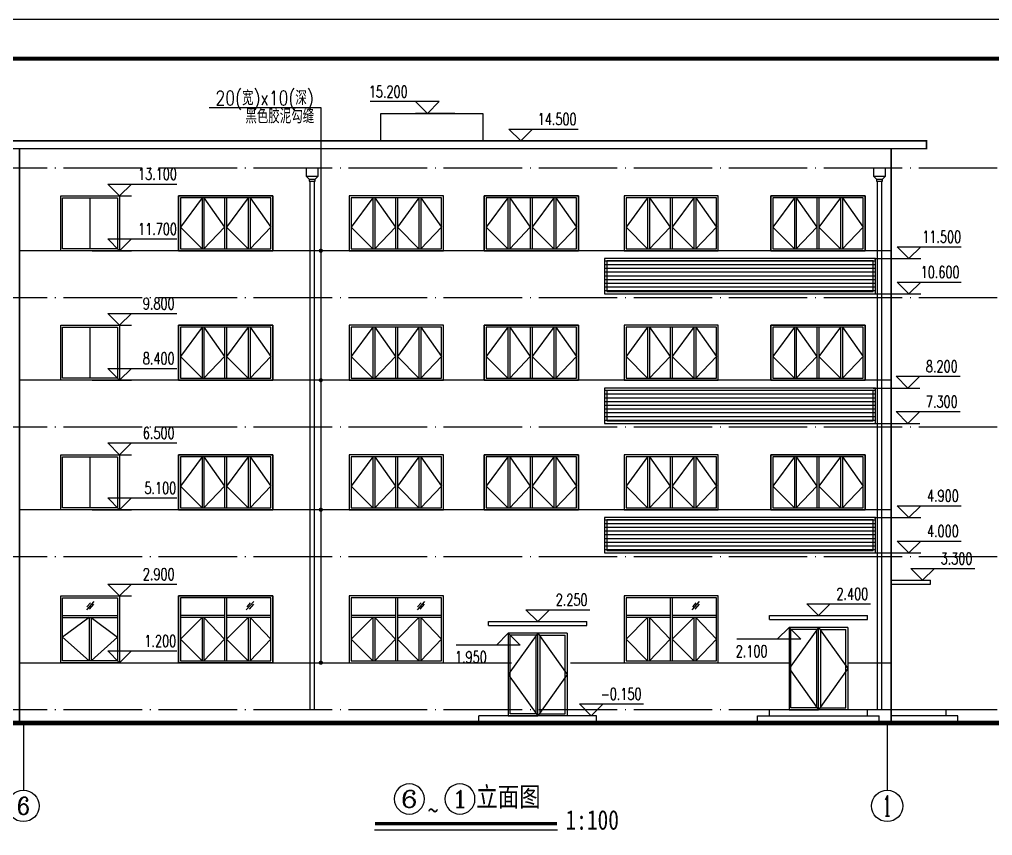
# Model space of a CAD drawing. Extents: x 5904849 to 6011887, y -826029 to -177002.
# Drawn here: x 5918748 to 5943531, y -658691 to -637892 of the extents above; entities that cross this region are included whole.
import ezdxf
from ezdxf.enums import TextEntityAlignment as Align

# ---------------------------------------------------------------- set-up
doc = ezdxf.new("R2010")
doc.units = 0
doc.header["$LTSCALE"] = 1000
doc.header["$MEASUREMENT"] = 0
doc.linetypes.add('DOTE', pattern=[2.42, 2, -0.2, 0.02, -0.2])
doc.layers.get('0').update_dxf_attribs({"linetype": 'CONTINUOUS'})
for name, color, linetype in [('0chuang', 5, 'CONTINUOUS'), ('AXIS', 3, 'CONTINUOUS'), ('AXIS_TEXT', 7, 'CONTINUOUS'), ('DIM_ELEV', 3, 'CONTINUOUS'), ('DOTE', 252, 'CONTINUOUS'), ('E_STRM', 7, 'CONTINUOUS'), ('PUB_DIM', 3, 'CONTINUOUS'), ('PUB_HATCH', 8, 'CONTINUOUS'), ('PUB_TEXT', 7, 'CONTINUOUS'), ('PUB_TITLE', 4, 'CONTINUOUS'), ('WALL', 2, 'CONTINUOUS'), ('WINDOW', 4, 'CONTINUOUS'), ('图名', 15, 'CONTINUOUS'), ('填充', 251, 'CONTINUOUS'), ('折断', 8, 'CONTINUOUS')]:
    doc.layers.add(name, color=color, linetype=linetype)
doc.styles.add('_HZTXT', font='txt.shx', dxfattribs={"width": 0.8, "bigfont": 'HZTXT.shx'})
doc.styles.add('_TCH_AXIS', font='COMPLEX', dxfattribs={"bigfont": 'GBCBIG'})
doc.styles.add('_TCH_DIM', font='SIMPLEX', dxfattribs={"bigfont": 'GBCBIG'})
doc.styles.add('COMPLEX', font='COMPLEX')
doc.styles.add('宋体', font='', dxfattribs={"width": 0.7})
doc.styles.get('宋体').set_extended_font_data('SimSun')

# ---------------------------------------------------------------- blocks, each defined once
blk = doc.blocks.new('_RAINH')
blk.add_lwpolyline([(-150, 0), (-150, -200), (150, -200), (150, 0)], close=True)
for points in [[(-150, -200), (-75, -280), (75, -280), (150, -200)], [(-75, -280), (-75, -330), (75, -330), (75, -280)]]:
    blk.add_lwpolyline(points)
blk = doc.blocks.new('_AXISO')
blk.add_circle((0, 0), 0.5)
at = {"layer": 'AXIS_TEXT', "style": 'COMPLEX', "width": 1.041667}
blk.add_attdef('A', text='', height=0.56, dxfattribs=at).set_placement((-0.25, -0.28), (0.25, -0.28), align=Align.FIT)

msp = doc.modelspace()

# ---------------------------------------------------------------- hatches: boundary and pattern name
at = {"layer": '填充', "linetype": 'ByBlock'}
h = msp.add_hatch(dxfattribs=at)
h.set_pattern_fill('LINE', color=36, scale=100)
h.set_pattern_definition([(0, (-38950518.03, -1823998.48), (0, 95.25), [])])
h.paths.add_polyline_path([(5933647.7, -643986.1), (5933647.7, -644886.1), (5940547.7, -644886.1), (5940547.7, -643986.1)])
h = msp.add_hatch(dxfattribs=at)
h.set_pattern_fill('LINE', color=36, scale=100)
h.set_pattern_definition([(0, (-38950518.03, -1827298.48), (0, 95.25), [])])
h.paths.add_polyline_path([(5933647.7, -647286.1), (5933647.7, -648186.1), (5940547.7, -648186.1), (5940547.7, -647286.1)])
h = msp.add_hatch(dxfattribs=at)
h.set_pattern_fill('LINE', color=36, scale=100)
h.set_pattern_definition([(0, (-38950518.03, -1830598.48), (0, 95.25), [])])
h.paths.add_polyline_path([(5933647.7, -650586.1), (5933647.7, -651486.1), (5940547.7, -651486.1), (5940547.7, -650586.1)])

# ---------------------------------------------------------------- linework, layer by layer
for p, q in [((5941847.7, -640986.1), (5917847.7, -640986.1)), ((5941847.7, -640986.1), (5941847.7, -641186.1)), ((5941847.7, -641186.1), (5917847.7, -641186.1)), ((5926151.4, -655486.1), (5926151.4, -642016.5)), ((5926276.4, -642016.5), (5926251.4, -642016.5)), ((5926251.4, -642016.5), (5926251.4, -655486.1)), ((5940601.4, -655486.1), (5940601.4, -642016.5)), ((5940726.4, -642016.5), (5940701.4, -642016.5)), ((5940701.4, -642016.5), (5940701.4, -655486.1)), ((5940347.7, -655486.1), (5937847.7, -655486.1)), ((5942347.7, -655486.1), (5940947.7, -655486.1)), ((5942347.7, -655636.1), (5942347.7, -655486.1)), ((5933447.7, -655636.1), (5930447.7, -655636.1)), ((5937547.7, -655636.1), (5940647.7, -655636.1)), ((5942647.7, -655636.1), (5940947.7, -655636.1)), ((5942647.7, -655786.1), (5942647.7, -655636.1)), ((5942647.7, -655786.1), (5940947.7, -655786.1))]:
    msp.add_line(p, q)
at = {"color": 144}
for p, q in [((5923397.7, -642436.1), (5923397.7, -643736.1)), ((5923447.7, -642436.1), (5923447.7, -643736.1)), ((5923972.7, -642436.1), (5923972.7, -643736.1)), ((5924022.7, -642436.1), (5924022.7, -643736.1)), ((5924572.7, -642436.1), (5924572.7, -643736.1)), ((5924622.7, -642436.1), (5924622.7, -643736.1)), ((5927747.7, -642436.1), (5927747.7, -643736.1)), ((5927797.7, -642436.1), (5927797.7, -643736.1)), ((5928322.7, -642436.1), (5928322.7, -643736.1)), ((5928372.7, -642436.1), (5928372.7, -643736.1)), ((5928922.7, -642436.1), (5928922.7, -643736.1)), ((5928972.7, -642436.1), (5928972.7, -643736.1)), ((5931183.5, -642436.1), (5931183.5, -643736.1)), ((5931233.5, -642436.1), (5931233.5, -643736.1)), ((5931758.5, -642436.1), (5931758.5, -643736.1)), ((5931808.5, -642436.1), (5931808.5, -643736.1)), ((5932358.5, -642436.1), (5932358.5, -643736.1)), ((5932408.5, -642436.1), (5932408.5, -643736.1)), ((5934747.4, -642436.1), (5934747.4, -643736.1)), ((5934797.4, -642436.1), (5934797.4, -643736.1)), ((5935322.4, -642436.1), (5935322.4, -643736.1)), ((5935372.4, -642436.1), (5935372.4, -643736.1)), ((5935922.4, -642436.1), (5935922.4, -643736.1)), ((5935972.4, -642436.1), (5935972.4, -643736.1)), ((5938483.5, -642436.1), (5938483.5, -643736.1)), ((5938533.5, -642436.1), (5938533.5, -643736.1)), ((5939058.5, -642436.1), (5939058.5, -643736.1)), ((5939108.5, -642436.1), (5939108.5, -643736.1)), ((5939658.5, -642436.1), (5939658.5, -643736.1)), ((5939708.5, -642436.1), (5939708.5, -643736.1)), ((5923397.7, -645736.1), (5923397.7, -647036.1)), ((5923447.7, -645736.1), (5923447.7, -647036.1)), ((5923972.7, -645736.1), (5923972.7, -647036.1)), ((5924022.7, -645736.1), (5924022.7, -647036.1)), ((5924572.7, -645736.1), (5924572.7, -647036.1)), ((5924622.7, -645736.1), (5924622.7, -647036.1)), ((5927747.7, -645736.1), (5927747.7, -647036.1)), ((5927797.7, -645736.1), (5927797.7, -647036.1)), ((5928322.7, -645736.1), (5928322.7, -647036.1)), ((5928372.7, -645736.1), (5928372.7, -647036.1)), ((5928922.7, -645736.1), (5928922.7, -647036.1)), ((5928972.7, -645736.1), (5928972.7, -647036.1)), ((5931183.5, -645736.1), (5931183.5, -647036.1)), ((5931233.5, -645736.1), (5931233.5, -647036.1)), ((5931758.5, -645736.1), (5931758.5, -647036.1)), ((5931808.5, -645736.1), (5931808.5, -647036.1)), ((5932358.5, -645736.1), (5932358.5, -647036.1)), ((5932408.5, -645736.1), (5932408.5, -647036.1)), ((5934747.4, -645736.1), (5934747.4, -647036.1)), ((5934797.4, -645736.1), (5934797.4, -647036.1)), ((5935322.4, -645736.1), (5935322.4, -647036.1)), ((5935372.4, -645736.1), (5935372.4, -647036.1)), ((5935922.4, -645736.1), (5935922.4, -647036.1)), ((5935972.4, -645736.1), (5935972.4, -647036.1)), ((5938483.5, -645736.1), (5938483.5, -647036.1)), ((5938533.5, -645736.1), (5938533.5, -647036.1)), ((5939058.5, -645736.1), (5939058.5, -647036.1)), ((5939108.5, -645736.1), (5939108.5, -647036.1)), ((5939658.5, -645736.1), (5939658.5, -647036.1)), ((5939708.5, -645736.1), (5939708.5, -647036.1)), ((5923397.7, -649036.1), (5923397.7, -650336.1)), ((5923447.7, -649036.1), (5923447.7, -650336.1)), ((5923972.7, -649036.1), (5923972.7, -650336.1)), ((5924022.7, -649036.1), (5924022.7, -650336.1)), ((5924572.7, -649036.1), (5924572.7, -650336.1)), ((5924622.7, -649036.1), (5924622.7, -650336.1)), ((5927747.7, -649036.1), (5927747.7, -650336.1)), ((5927797.7, -649036.1), (5927797.7, -650336.1)), ((5928322.7, -649036.1), (5928322.7, -650336.1)), ((5928372.7, -649036.1), (5928372.7, -650336.1)), ((5928922.7, -649036.1), (5928922.7, -650336.1)), ((5928972.7, -649036.1), (5928972.7, -650336.1)), ((5931183.5, -649036.1), (5931183.5, -650336.1)), ((5931233.5, -649036.1), (5931233.5, -650336.1)), ((5931758.5, -649036.1), (5931758.5, -650336.1)), ((5931808.5, -649036.1), (5931808.5, -650336.1)), ((5932358.5, -649036.1), (5932358.5, -650336.1)), ((5932408.5, -649036.1), (5932408.5, -650336.1)), ((5934747.4, -649036.1), (5934747.4, -650336.1)), ((5934797.4, -649036.1), (5934797.4, -650336.1)), ((5935322.4, -649036.1), (5935322.4, -650336.1)), ((5935372.4, -649036.1), (5935372.4, -650336.1)), ((5935922.4, -649036.1), (5935922.4, -650336.1)), ((5935972.4, -649036.1), (5935972.4, -650336.1)), ((5938483.5, -649036.1), (5938483.5, -650336.1)), ((5938533.5, -649036.1), (5938533.5, -650336.1)), ((5939058.5, -649036.1), (5939058.5, -650336.1)), ((5939108.5, -649036.1), (5939108.5, -650336.1)), ((5939658.5, -649036.1), (5939658.5, -650336.1)), ((5939708.5, -649036.1), (5939708.5, -650336.1)), ((5923972.7, -652636.1), (5923972.7, -654236.1)), ((5924022.7, -652636.1), (5924022.7, -654236.1)), ((5928322.7, -652636.1), (5928322.7, -654236.1)), ((5928372.7, -652636.1), (5928372.7, -654236.1)), ((5935322.4, -652636.1), (5935322.4, -654236.1)), ((5935372.4, -652636.1), (5935372.4, -654236.1)), ((5919847.7, -653086.1), (5921247.7, -653086.1)), ((5919847.7, -653136.1), (5921247.7, -653136.1)), ((5920522.7, -653136.1), (5920522.7, -654236.1)), ((5920572.7, -653136.1), (5920572.7, -654236.1)), ((5923972.7, -653086.1), (5922847.7, -653086.1)), ((5923972.7, -653136.1), (5922847.7, -653136.1)), ((5923397.7, -653136.1), (5923397.7, -654236.1)), ((5923447.7, -653136.1), (5923447.7, -654236.1)), ((5925147.7, -653086.1), (5924022.7, -653086.1)), ((5925147.7, -653136.1), (5924022.7, -653136.1)), ((5924572.7, -653136.1), (5924572.7, -654236.1)), ((5924622.7, -653136.1), (5924622.7, -654236.1)), ((5928322.7, -653086.1), (5927197.7, -653086.1)), ((5928322.7, -653136.1), (5927197.7, -653136.1)), ((5927747.7, -653136.1), (5927747.7, -654236.1)), ((5927797.7, -653136.1), (5927797.7, -654236.1)), ((5929497.7, -653086.1), (5928372.7, -653086.1)), ((5929497.7, -653136.1), (5928372.7, -653136.1)), ((5928922.7, -653136.1), (5928922.7, -654236.1)), ((5928972.7, -653136.1), (5928972.7, -654236.1)), ((5935322.4, -653086.1), (5934197.4, -653086.1)), ((5935322.4, -653136.1), (5934197.4, -653136.1)), ((5934747.4, -653136.1), (5934747.4, -654236.1)), ((5934797.4, -653136.1), (5934797.4, -654236.1)), ((5936497.4, -653086.1), (5935372.4, -653086.1)), ((5936497.4, -653136.1), (5935372.4, -653136.1)), ((5935922.4, -653136.1), (5935922.4, -654236.1)), ((5935972.4, -653136.1), (5935972.4, -654236.1))]:
    msp.add_line(p, q, dxfattribs=at)
at = {"linetype": 'ByBlock'}
for p, q in [((5940947.7, -652186.1), (5941947.7, -652186.1)), ((5940947.7, -652186.1), (5941947.7, -652186.1)), ((5940947.7, -652286.1), (5941947.7, -652286.1)), ((5940947.7, -652286.1), (5941947.7, -652286.1)), ((5941947.7, -652286.1), (5941947.7, -652186.1)), ((5941947.7, -652286.1), (5941947.7, -652286.1)), ((5937847.7, -655636.1), (5937847.7, -655486.1)), ((5940347.7, -655636.1), (5940347.7, -655486.1)), ((5930447.7, -655786.1), (5930447.7, -655636.1)), ((5933447.7, -655786.1), (5933447.7, -655636.1)), ((5937547.7, -655786.1), (5937547.7, -655636.1)), ((5940647.7, -655786.1), (5940647.7, -655636.1))]:
    msp.add_line(p, q, dxfattribs=at)
at = {"color": 0}
msp.add_lwpolyline([(5927947.7, -640986.1), (5927947.7, -640286.1), (5930547.7, -640286.1), (5930547.7, -640986.1)], dxfattribs=at)
at = {"color": 0, "const_width": 40}
msp.add_lwpolyline([(5918747.7, -655786.1), (5918747.7, -641186.1), (5917847.7, -641186.1), (5917847.7, -640986.1), (5941847.7, -640986.1), (5941847.7, -641186.1), (5940947.7, -641186.1), (5940947.7, -655786.1)], dxfattribs=at)
for points in [[(5921297.7, -643786.1), (5919797.7, -643786.1), (5919797.7, -642386.1), (5921297.7, -642386.1)], [(5925197.7, -643786.1), (5922797.7, -643786.1), (5922797.7, -642386.1), (5925197.7, -642386.1)], [(5927147.7, -643786.1), (5929547.7, -643786.1), (5929547.7, -642386.1), (5927147.7, -642386.1)], [(5932983.5, -643786.1), (5930583.5, -643786.1), (5930583.5, -642386.1), (5932983.5, -642386.1)], [(5934147.4, -643786.1), (5936547.4, -643786.1), (5936547.4, -642386.1), (5934147.4, -642386.1)], [(5940283.5, -643786.1), (5937883.5, -643786.1), (5937883.5, -642386.1), (5940283.5, -642386.1)], [(5921297.7, -647086.1), (5919797.7, -647086.1), (5919797.7, -645686.1), (5921297.7, -645686.1)], [(5925197.7, -647086.1), (5922797.7, -647086.1), (5922797.7, -645686.1), (5925197.7, -645686.1)], [(5927147.7, -647086.1), (5929547.7, -647086.1), (5929547.7, -645686.1), (5927147.7, -645686.1)], [(5932983.5, -647086.1), (5930583.5, -647086.1), (5930583.5, -645686.1), (5932983.5, -645686.1)], [(5934147.4, -647086.1), (5936547.4, -647086.1), (5936547.4, -645686.1), (5934147.4, -645686.1)], [(5940283.5, -647086.1), (5937883.5, -647086.1), (5937883.5, -645686.1), (5940283.5, -645686.1)], [(5921297.7, -650386.1), (5919797.7, -650386.1), (5919797.7, -648986.1), (5921297.7, -648986.1)], [(5925197.7, -650386.1), (5922797.7, -650386.1), (5922797.7, -648986.1), (5925197.7, -648986.1)], [(5927147.7, -650386.1), (5929547.7, -650386.1), (5929547.7, -648986.1), (5927147.7, -648986.1)], [(5932983.5, -650386.1), (5930583.5, -650386.1), (5930583.5, -648986.1), (5932983.5, -648986.1)], [(5934147.4, -650386.1), (5936547.4, -650386.1), (5936547.4, -648986.1), (5934147.4, -648986.1)], [(5940283.5, -650386.1), (5937883.5, -650386.1), (5937883.5, -648986.1), (5940283.5, -648986.1)], [(5921297.7, -654286.1), (5919797.7, -654286.1), (5919797.7, -652586.1), (5921297.7, -652586.1)], [(5925197.7, -654286.1), (5922797.7, -654286.1), (5922797.7, -652586.1), (5925197.7, -652586.1)], [(5927147.7, -654286.1), (5929547.7, -654286.1), (5929547.7, -652586.1), (5927147.7, -652586.1)], [(5934147.4, -654286.1), (5936547.4, -654286.1), (5936547.4, -652586.1), (5934147.4, -652586.1)]]:
    msp.add_lwpolyline(points, close=True)
at = {"color": 144}
for points in [[(5925197.7, -642386.1), (5922797.7, -642386.1), (5922797.7, -643786.1), (5925197.7, -643786.1)], [(5929547.7, -642386.1), (5927147.7, -642386.1), (5927147.7, -643786.1), (5929547.7, -643786.1)], [(5932983.5, -642386.1), (5930583.5, -642386.1), (5930583.5, -643786.1), (5932983.5, -643786.1)], [(5936547.4, -642386.1), (5934147.4, -642386.1), (5934147.4, -643786.1), (5936547.4, -643786.1)], [(5940283.5, -642386.1), (5937883.5, -642386.1), (5937883.5, -643786.1), (5940283.5, -643786.1)], [(5925147.7, -642436.1), (5922847.7, -642436.1), (5922847.7, -643736.1), (5925147.7, -643736.1)], [(5929497.7, -642436.1), (5927197.7, -642436.1), (5927197.7, -643736.1), (5929497.7, -643736.1)], [(5932933.5, -642436.1), (5930633.5, -642436.1), (5930633.5, -643736.1), (5932933.5, -643736.1)], [(5936497.4, -642436.1), (5934197.4, -642436.1), (5934197.4, -643736.1), (5936497.4, -643736.1)], [(5940233.5, -642436.1), (5937933.5, -642436.1), (5937933.5, -643736.1), (5940233.5, -643736.1)], [(5925197.7, -645686.1), (5922797.7, -645686.1), (5922797.7, -647086.1), (5925197.7, -647086.1)], [(5925147.7, -645736.1), (5922847.7, -645736.1), (5922847.7, -647036.1), (5925147.7, -647036.1)], [(5929547.7, -645686.1), (5927147.7, -645686.1), (5927147.7, -647086.1), (5929547.7, -647086.1)], [(5929497.7, -645736.1), (5927197.7, -645736.1), (5927197.7, -647036.1), (5929497.7, -647036.1)], [(5932983.5, -645686.1), (5930583.5, -645686.1), (5930583.5, -647086.1), (5932983.5, -647086.1)], [(5932933.5, -645736.1), (5930633.5, -645736.1), (5930633.5, -647036.1), (5932933.5, -647036.1)], [(5936547.4, -645686.1), (5934147.4, -645686.1), (5934147.4, -647086.1), (5936547.4, -647086.1)], [(5936497.4, -645736.1), (5934197.4, -645736.1), (5934197.4, -647036.1), (5936497.4, -647036.1)], [(5940283.5, -645686.1), (5937883.5, -645686.1), (5937883.5, -647086.1), (5940283.5, -647086.1)], [(5940233.5, -645736.1), (5937933.5, -645736.1), (5937933.5, -647036.1), (5940233.5, -647036.1)], [(5925197.7, -648986.1), (5922797.7, -648986.1), (5922797.7, -650386.1), (5925197.7, -650386.1)], [(5925147.7, -649036.1), (5922847.7, -649036.1), (5922847.7, -650336.1), (5925147.7, -650336.1)], [(5929547.7, -648986.1), (5927147.7, -648986.1), (5927147.7, -650386.1), (5929547.7, -650386.1)], [(5929497.7, -649036.1), (5927197.7, -649036.1), (5927197.7, -650336.1), (5929497.7, -650336.1)], [(5932983.5, -648986.1), (5930583.5, -648986.1), (5930583.5, -650386.1), (5932983.5, -650386.1)], [(5932933.5, -649036.1), (5930633.5, -649036.1), (5930633.5, -650336.1), (5932933.5, -650336.1)], [(5936547.4, -648986.1), (5934147.4, -648986.1), (5934147.4, -650386.1), (5936547.4, -650386.1)], [(5936497.4, -649036.1), (5934197.4, -649036.1), (5934197.4, -650336.1), (5936497.4, -650336.1)], [(5940283.5, -648986.1), (5937883.5, -648986.1), (5937883.5, -650386.1), (5940283.5, -650386.1)], [(5940233.5, -649036.1), (5937933.5, -649036.1), (5937933.5, -650336.1), (5940233.5, -650336.1)], [(5919797.7, -652586.1), (5921297.7, -652586.1), (5921297.7, -654286.1), (5919797.7, -654286.1)], [(5919847.7, -652636.1), (5921247.7, -652636.1), (5921247.7, -654236.1), (5919847.7, -654236.1)], [(5925197.7, -652586.1), (5922797.7, -652586.1), (5922797.7, -654286.1), (5925197.7, -654286.1)], [(5925147.7, -652636.1), (5922847.7, -652636.1), (5922847.7, -654236.1), (5925147.7, -654236.1)], [(5929547.7, -652586.1), (5927147.7, -652586.1), (5927147.7, -654286.1), (5929547.7, -654286.1)], [(5929497.7, -652636.1), (5927197.7, -652636.1), (5927197.7, -654236.1), (5929497.7, -654236.1)], [(5936547.4, -652586.1), (5934147.4, -652586.1), (5934147.4, -654286.1), (5936547.4, -654286.1)], [(5936497.4, -652636.1), (5934197.4, -652636.1), (5934197.4, -654236.1), (5936497.4, -654236.1)]]:
    msp.add_lwpolyline(points, close=True, dxfattribs=at)
at = {"color": 251}
for points, elevation in [([(5923397.7, -642436.1), (5922847.7, -643186.1), (5923397.7, -643736.1)], 0), ([(5923447.7, -642436.1), (5923972.7, -643186.1), (5923447.7, -643736.1)], -5.8), ([(5924572.7, -642436.1), (5924022.7, -643186.1), (5924572.7, -643736.1)], 0), ([(5924622.7, -642436.1), (5925147.7, -643186.1), (5924622.7, -643736.1)], -5.8), ([(5927747.7, -642436.1), (5927197.7, -643186.1), (5927747.7, -643736.1)], 0), ([(5927797.7, -642436.1), (5928322.7, -643186.1), (5927797.7, -643736.1)], -5.8), ([(5928922.7, -642436.1), (5928372.7, -643186.1), (5928922.7, -643736.1)], 0), ([(5928972.7, -642436.1), (5929497.7, -643186.1), (5928972.7, -643736.1)], -5.8), ([(5931183.5, -642436.1), (5930633.5, -643186.1), (5931183.5, -643736.1)], 0), ([(5931233.5, -642436.1), (5931758.5, -643186.1), (5931233.5, -643736.1)], -5.8), ([(5932358.5, -642436.1), (5931808.5, -643186.1), (5932358.5, -643736.1)], 0), ([(5932408.5, -642436.1), (5932933.5, -643186.1), (5932408.5, -643736.1)], -5.8), ([(5934747.4, -642436.1), (5934197.4, -643186.1), (5934747.4, -643736.1)], 0), ([(5934797.4, -642436.1), (5935322.4, -643186.1), (5934797.4, -643736.1)], -5.8), ([(5935922.4, -642436.1), (5935372.4, -643186.1), (5935922.4, -643736.1)], 0), ([(5935972.4, -642436.1), (5936497.4, -643186.1), (5935972.4, -643736.1)], -5.8), ([(5938483.5, -642436.1), (5937933.5, -643186.1), (5938483.5, -643736.1)], 0), ([(5938533.5, -642436.1), (5939058.5, -643186.1), (5938533.5, -643736.1)], -5.8), ([(5939658.5, -642436.1), (5939108.5, -643186.1), (5939658.5, -643736.1)], 0), ([(5939708.5, -642436.1), (5940233.5, -643186.1), (5939708.5, -643736.1)], -5.8), ([(5923397.7, -645736.1), (5922847.7, -646486.1), (5923397.7, -647036.1)], 0), ([(5923447.7, -645736.1), (5923972.7, -646486.1), (5923447.7, -647036.1)], -5.8), ([(5924572.7, -645736.1), (5924022.7, -646486.1), (5924572.7, -647036.1)], 0), ([(5924622.7, -645736.1), (5925147.7, -646486.1), (5924622.7, -647036.1)], -5.8), ([(5927747.7, -645736.1), (5927197.7, -646486.1), (5927747.7, -647036.1)], 0), ([(5927797.7, -645736.1), (5928322.7, -646486.1), (5927797.7, -647036.1)], -5.8), ([(5928922.7, -645736.1), (5928372.7, -646486.1), (5928922.7, -647036.1)], 0), ([(5928972.7, -645736.1), (5929497.7, -646486.1), (5928972.7, -647036.1)], -5.8), ([(5931183.5, -645736.1), (5930633.5, -646486.1), (5931183.5, -647036.1)], 0), ([(5931233.5, -645736.1), (5931758.5, -646486.1), (5931233.5, -647036.1)], -5.8), ([(5932358.5, -645736.1), (5931808.5, -646486.1), (5932358.5, -647036.1)], 0), ([(5932408.5, -645736.1), (5932933.5, -646486.1), (5932408.5, -647036.1)], -5.8), ([(5934747.4, -645736.1), (5934197.4, -646486.1), (5934747.4, -647036.1)], 0), ([(5934797.4, -645736.1), (5935322.4, -646486.1), (5934797.4, -647036.1)], -5.8), ([(5935922.4, -645736.1), (5935372.4, -646486.1), (5935922.4, -647036.1)], 0), ([(5935972.4, -645736.1), (5936497.4, -646486.1), (5935972.4, -647036.1)], -5.8), ([(5938483.5, -645736.1), (5937933.5, -646486.1), (5938483.5, -647036.1)], 0), ([(5938533.5, -645736.1), (5939058.5, -646486.1), (5938533.5, -647036.1)], -5.8), ([(5939658.5, -645736.1), (5939108.5, -646486.1), (5939658.5, -647036.1)], 0), ([(5939708.5, -645736.1), (5940233.5, -646486.1), (5939708.5, -647036.1)], -5.8), ([(5923397.7, -649036.1), (5922847.7, -649786.1), (5923397.7, -650336.1)], 0), ([(5923447.7, -649036.1), (5923972.7, -649786.1), (5923447.7, -650336.1)], -5.8), ([(5924572.7, -649036.1), (5924022.7, -649786.1), (5924572.7, -650336.1)], 0), ([(5924622.7, -649036.1), (5925147.7, -649786.1), (5924622.7, -650336.1)], -5.8), ([(5927747.7, -649036.1), (5927197.7, -649786.1), (5927747.7, -650336.1)], 0), ([(5927797.7, -649036.1), (5928322.7, -649786.1), (5927797.7, -650336.1)], -5.8), ([(5928922.7, -649036.1), (5928372.7, -649786.1), (5928922.7, -650336.1)], 0), ([(5928972.7, -649036.1), (5929497.7, -649786.1), (5928972.7, -650336.1)], -5.8), ([(5931183.5, -649036.1), (5930633.5, -649786.1), (5931183.5, -650336.1)], 0), ([(5931233.5, -649036.1), (5931758.5, -649786.1), (5931233.5, -650336.1)], -5.8), ([(5932358.5, -649036.1), (5931808.5, -649786.1), (5932358.5, -650336.1)], 0), ([(5932408.5, -649036.1), (5932933.5, -649786.1), (5932408.5, -650336.1)], -5.8), ([(5934747.4, -649036.1), (5934197.4, -649786.1), (5934747.4, -650336.1)], 0), ([(5934797.4, -649036.1), (5935322.4, -649786.1), (5934797.4, -650336.1)], -5.8), ([(5935922.4, -649036.1), (5935372.4, -649786.1), (5935922.4, -650336.1)], 0), ([(5935972.4, -649036.1), (5936497.4, -649786.1), (5935972.4, -650336.1)], -5.8), ([(5938483.5, -649036.1), (5937933.5, -649786.1), (5938483.5, -650336.1)], 0), ([(5938533.5, -649036.1), (5939058.5, -649786.1), (5938533.5, -650336.1)], -5.8), ([(5939658.5, -649036.1), (5939108.5, -649786.1), (5939658.5, -650336.1)], 0), ([(5939708.5, -649036.1), (5940233.5, -649786.1), (5939708.5, -650336.1)], -5.8), ([(5920522.7, -653136.1), (5919847.7, -653636.1), (5920522.7, -654236.1)], 0), ([(5920572.7, -653136.1), (5921247.7, -653636.1), (5920572.7, -654236.1)], -5.8), ([(5923397.7, -653136.1), (5922847.7, -653686.1), (5923397.7, -654236.1)], 0), ([(5923447.7, -653136.1), (5923972.7, -653686.1), (5923447.7, -654236.1)], -5.8), ([(5924572.7, -653136.1), (5924022.7, -653686.1), (5924572.7, -654236.1)], 0), ([(5924622.7, -653136.1), (5925147.7, -653686.1), (5924622.7, -654236.1)], -5.8), ([(5927747.7, -653136.1), (5927197.7, -653686.1), (5927747.7, -654236.1)], 0), ([(5927797.7, -653136.1), (5928322.7, -653686.1), (5927797.7, -654236.1)], -5.8), ([(5928922.7, -653136.1), (5928372.7, -653686.1), (5928922.7, -654236.1)], 0), ([(5928972.7, -653136.1), (5929497.7, -653686.1), (5928972.7, -654236.1)], -5.8), ([(5934747.4, -653136.1), (5934197.4, -653686.1), (5934747.4, -654236.1)], 0), ([(5934797.4, -653136.1), (5935322.4, -653686.1), (5934797.4, -654236.1)], -5.8), ([(5935922.4, -653136.1), (5935372.4, -653686.1), (5935922.4, -654236.1)], 0), ([(5935972.4, -653136.1), (5936497.4, -653686.1), (5935972.4, -654236.1)], -5.8)]:
    msp.add_lwpolyline(points, dxfattribs=dict(at, elevation=elevation))
at = {"linetype": 'ByBlock'}
for points in [[(5933647.7, -644886.1), (5940547.7, -644886.1), (5940547.7, -643986.1), (5933647.7, -643986.1)], [(5933647.7, -648186.1), (5940547.7, -648186.1), (5940547.7, -647286.1), (5933647.7, -647286.1)], [(5933647.7, -651486.1), (5940547.7, -651486.1), (5940547.7, -650586.1), (5933647.7, -650586.1)]]:
    msp.add_lwpolyline(points, close=True, dxfattribs=at)
at = {"layer": '0chuang'}
for p, q in [((5932697.7, -653536.1), (5931197.7, -653536.1)), ((5931197.7, -653536.1), (5931197.7, -655636.1)), ((5931947.7, -655636.1), (5931947.7, -653536.1)), ((5931947.7, -655636.1), (5931947.7, -653536.1)), ((5932697.7, -653536.1), (5932697.7, -655636.1)), ((5939847.7, -653386.1), (5938347.7, -653386.1)), ((5938347.7, -653386.1), (5938347.7, -655486.1)), ((5939047.7, -653436.1), (5938397.7, -653436.1)), ((5938397.7, -655436.1), (5938397.7, -653436.1)), ((5939047.7, -653436.1), (5939047.7, -655436.1)), ((5939097.7, -655486.1), (5939097.7, -653386.1)), ((5939097.7, -655486.1), (5939097.7, -653386.1)), ((5939147.7, -653436.1), (5939797.7, -653436.1)), ((5939147.7, -653436.1), (5939147.7, -655436.1)), ((5939797.7, -655436.1), (5939797.7, -653436.1)), ((5939847.7, -653386.1), (5939847.7, -655486.1)), ((5931897.7, -653586.1), (5931247.7, -653586.1)), ((5931247.7, -655586.1), (5931247.7, -653586.1)), ((5931897.7, -653586.1), (5931897.7, -655586.1)), ((5931997.7, -653586.1), (5932647.7, -653586.1)), ((5931997.7, -653586.1), (5931997.7, -655586.1)), ((5932647.7, -655586.1), (5932647.7, -653586.1)), ((5938347.7, -655486.1), (5939097.7, -655486.1)), ((5939047.7, -655436.1), (5938397.7, -655436.1)), ((5939847.7, -655486.1), (5939097.7, -655486.1)), ((5939147.7, -655436.1), (5939797.7, -655436.1)), ((5931197.7, -655636.1), (5931947.7, -655636.1)), ((5931897.7, -655586.1), (5931247.7, -655586.1)), ((5932697.7, -655636.1), (5931947.7, -655636.1)), ((5931997.7, -655586.1), (5932647.7, -655586.1))]:
    msp.add_line(p, q, dxfattribs=at)
at = {"layer": 'AXIS'}
for p, q in [((5923580.5, -640137.4), (5926423.1, -640137.4)), ((5926423.1, -640137.4), (5926423.1, -654286.1))]:
    msp.add_line(p, q, dxfattribs=at)
at = {"layer": 'AXIS', "linetype": 'ByBlock'}
for p, q in [((5918847.7, -655836.1), (5918847.7, -657536.1)), ((5940847.7, -655836.1), (5940847.7, -657536.1))]:
    msp.add_line(p, q, dxfattribs=at)
at = {"layer": 'DIM_ELEV'}
for p, q in [((5929437.9, -639986.1), (5927676, -639986.1)), ((5929137.9, -640286.1), (5928837.9, -639986.1)), ((5929137.9, -640286.1), (5929437.9, -639986.1)), ((5929837.9, -640286.1), (5928837.9, -640286.1)), ((5931515.7, -640986.1), (5931215.7, -640686.1)), ((5931215.7, -640686.1), (5932977.5, -640686.1)), ((5931515.7, -640986.1), (5931815.7, -640686.1)), ((5930815.7, -640986.1), (5931815.7, -640986.1)), ((5921297.7, -642386.1), (5920997.7, -642086.1)), ((5920997.7, -642086.1), (5922759.6, -642086.1)), ((5921297.7, -642386.1), (5921597.7, -642086.1)), ((5920597.7, -642386.1), (5921597.7, -642386.1)), ((5921297.7, -643786.1), (5920997.7, -643486.1)), ((5920997.7, -643486.1), (5922759.6, -643486.1)), ((5921297.7, -643786.1), (5921597.7, -643486.1)), ((5920597.7, -643786.1), (5921597.7, -643786.1)), ((5941403.2, -643986.1), (5941103.2, -643686.1)), ((5941103.2, -643686.1), (5942731.5, -643686.1)), ((5941403.2, -643986.1), (5941703.2, -643686.1)), ((5940520.6, -643986.1), (5941703.2, -643986.1)), ((5941403.2, -644886.1), (5941103.2, -644586.1)), ((5941103.2, -644586.1), (5942731.5, -644586.1)), ((5941403.2, -644886.1), (5941703.2, -644586.1)), ((5940520.6, -644886.1), (5941703.2, -644886.1)), ((5921297.7, -645686.1), (5920997.7, -645386.1)), ((5920997.7, -645386.1), (5922759.6, -645386.1)), ((5921297.7, -645686.1), (5921597.7, -645386.1)), ((5920597.7, -645686.1), (5921597.7, -645686.1)), ((5921297.7, -647086.1), (5920997.7, -646786.1)), ((5920997.7, -646786.1), (5922759.6, -646786.1)), ((5921297.7, -647086.1), (5921597.7, -646786.1)), ((5920597.7, -647086.1), (5921597.7, -647086.1)), ((5941375.8, -647286.1), (5941075.8, -646986.1)), ((5941075.8, -646986.1), (5942704, -646986.1)), ((5941375.8, -647286.1), (5941675.8, -646986.1)), ((5940493.1, -647286.1), (5941675.8, -647286.1)), ((5941375.8, -648186.1), (5941075.8, -647886.1)), ((5941075.8, -647886.1), (5942704, -647886.1)), ((5941375.8, -648186.1), (5941675.8, -647886.1)), ((5940493.1, -648186.1), (5941675.8, -648186.1)), ((5921297.7, -648986.1), (5920997.7, -648686.1)), ((5920997.7, -648686.1), (5922759.6, -648686.1)), ((5921297.7, -648986.1), (5921597.7, -648686.1)), ((5920597.7, -648986.1), (5921597.7, -648986.1)), ((5921297.7, -650386.1), (5920997.7, -650086.1)), ((5920997.7, -650086.1), (5922759.6, -650086.1)), ((5921297.7, -650386.1), (5921597.7, -650086.1)), ((5941403.2, -650586.1), (5941103.2, -650286.1)), ((5941103.2, -650286.1), (5942731.5, -650286.1)), ((5941403.2, -650586.1), (5941703.2, -650286.1)), ((5920597.7, -650386.1), (5921597.7, -650386.1)), ((5940520.6, -650586.1), (5941703.2, -650586.1)), ((5941403.2, -651486.1), (5941103.2, -651186.1)), ((5941103.2, -651186.1), (5942731.5, -651186.1)), ((5941403.2, -651486.1), (5941703.2, -651186.1)), ((5940520.6, -651486.1), (5941703.2, -651486.1)), ((5941750.8, -652186.1), (5941450.8, -651886.1)), ((5941450.8, -651886.1), (5943079.1, -651886.1)), ((5941750.8, -652186.1), (5942050.8, -651886.1)), ((5921297.7, -652586.1), (5920997.7, -652286.1)), ((5920997.7, -652286.1), (5922759.6, -652286.1)), ((5921297.7, -652586.1), (5921597.7, -652286.1)), ((5920597.7, -652586.1), (5921597.7, -652586.1)), ((5939097.7, -653086.1), (5938797.7, -652786.1)), ((5938797.7, -652786.1), (5940426, -652786.1)), ((5939097.7, -653086.1), (5939397.7, -652786.1)), ((5931947.7, -653236.1), (5931647.7, -652936.1)), ((5931647.7, -652936.1), (5933276, -652936.1)), ((5931947.7, -653236.1), (5932247.7, -652936.1)), ((5931197.7, -653536.1), (5930897.7, -653836.1)), ((5931197.7, -653536.1), (5931497.7, -653836.1)), ((5938347.7, -653386.1), (5938047.7, -653686.1)), ((5938347.7, -653386.1), (5938647.7, -653686.1)), ((5938647.7, -653686.1), (5937019.4, -653686.1)), ((5921297.7, -654286.1), (5920997.7, -653986.1)), ((5920997.7, -653986.1), (5922759.6, -653986.1)), ((5921297.7, -654286.1), (5921597.7, -653986.1)), ((5931497.7, -653836.1), (5929869.4, -653836.1)), ((5920597.7, -654286.1), (5921597.7, -654286.1)), ((5933310.5, -655636.1), (5933010.5, -655336.1)), ((5933010.5, -655336.1), (5934638.8, -655336.1)), ((5933310.5, -655636.1), (5933610.5, -655336.1))]:
    msp.add_line(p, q, dxfattribs=at)
at = {"layer": 'DOTE', "linetype": 'DOTE'}
for p, q in [((5943651.8, -641686.1), (5916143.6, -641686.1)), ((5943651.8, -644986.1), (5916143.6, -644986.1)), ((5943651.8, -648286.1), (5916143.6, -648286.1)), ((5943651.8, -651586.1), (5916143.6, -651586.1)), ((5943651.8, -655486.1), (5916143.6, -655486.1))]:
    msp.add_line(p, q, dxfattribs=at)
at = {"layer": 'E_STRM'}
for p, q in [((5926251.4, -642016.5), (5926251.4, -655486.1)), ((5940701.4, -642016.5), (5940701.4, -655486.1))]:
    msp.add_line(p, q, dxfattribs=at)
at = {"layer": 'PUB_DIM', "const_width": 53.1}
for points in [[(5926396.3, -643786.3, 1), (5926449.9, -643786.3, 1)], [(5926396.3, -647086.3, 1), (5926449.9, -647086.3, 1)], [(5926396.3, -650386.3, 1), (5926449.9, -650386.3, 1)], [(5926396.3, -654286.3, 1), (5926449.9, -654286.3, 1)]]:
    msp.add_lwpolyline(points, format="xyb", close=True, dxfattribs=at)
at = {"layer": 'PUB_HATCH', "color": 23}
for p, q in [((5940947.7, -641186.1), (5940947.7, -655786.1)), ((5930697.7, -653336.1), (5930697.7, -653236.1)), ((5930697.7, -653236.1), (5933197.7, -653236.1)), ((5933197.7, -653336.1), (5933197.7, -653236.1)), ((5937847.7, -653186.1), (5937847.7, -653086.1)), ((5937847.7, -653086.1), (5940347.7, -653086.1)), ((5937847.7, -653186.1), (5940347.7, -653186.1)), ((5940347.7, -653186.1), (5940347.7, -653086.1)), ((5930697.7, -653336.1), (5933197.7, -653336.1))]:
    msp.add_line(p, q, dxfattribs=at)
at = {"layer": 'PUB_HATCH'}
for p, q in [((5939097.7, -655436.1), (5939097.7, -653436.1)), ((5931947.7, -655586.1), (5931947.7, -653586.1))]:
    msp.add_line(p, q, dxfattribs=at)
at = {"layer": 'PUB_TITLE', "color": 4}
msp.add_lwpolyline([(5904849.4, -679892.1), (5964249.4, -679892.1), (5964249.4, -637892.1), (5904849.4, -637892.1)], close=True, dxfattribs=at)
at = {"layer": 'PUB_TITLE', "color": 4, "const_width": 100}
msp.add_lwpolyline([(5907349.4, -678892.1), (5963249.4, -678892.1), (5963249.4, -638892.1), (5907349.4, -638892.1)], close=True, dxfattribs=at)
at = {"layer": 'WALL'}
msp.add_line((5947178.3, -655786.1), (5912617, -655786.1), dxfattribs=at)
at = {"layer": 'WALL', "const_width": 100}
msp.add_lwpolyline([(5947178.3, -655836.1), (5912617, -655836.1)], dxfattribs=at)
at = {"layer": 'WINDOW'}
for p, q in [((5920547.7, -643736.1), (5920547.7, -642436.1)), ((5920547.7, -647036.1), (5920547.7, -645736.1)), ((5920547.7, -650336.1), (5920547.7, -649036.1))]:
    msp.add_line(p, q, dxfattribs=at)
at = {"layer": 'WINDOW', "color": 1}
for p, q in [((5931947.7, -653536.1), (5931197.7, -654586.1)), ((5931947.7, -653536.1), (5932697.7, -654586.1)), ((5939097.7, -653386.1), (5938347.7, -654436.1)), ((5939097.7, -653386.1), (5939847.7, -654436.1)), ((5938347.7, -654436.1), (5939097.7, -655486.1)), ((5939847.7, -654436.1), (5939097.7, -655486.1)), ((5931197.7, -654586.1), (5931947.7, -655636.1)), ((5932697.7, -654586.1), (5931947.7, -655636.1))]:
    msp.add_line(p, q, dxfattribs=at)
at = {"layer": 'WINDOW'}
for points in [[(5921247.7, -643736.1), (5919847.7, -643736.1), (5919847.7, -642436.1), (5921247.7, -642436.1)], [(5933707.7, -644826.1), (5940487.7, -644826.1), (5940487.7, -644046.1), (5933707.7, -644046.1)], [(5921247.7, -647036.1), (5919847.7, -647036.1), (5919847.7, -645736.1), (5921247.7, -645736.1)], [(5933707.7, -648126.1), (5940487.7, -648126.1), (5940487.7, -647346.1), (5933707.7, -647346.1)], [(5921247.7, -650336.1), (5919847.7, -650336.1), (5919847.7, -649036.1), (5921247.7, -649036.1)], [(5933707.7, -651426.1), (5940487.7, -651426.1), (5940487.7, -650646.1), (5933707.7, -650646.1)]]:
    msp.add_lwpolyline(points, close=True, dxfattribs=at)
at = {"layer": '图名'}
msp.add_line((5927794.2, -658545.9), (5932450.9, -658545.9), dxfattribs=at)
at = {"layer": '图名', "const_width": 84}
msp.add_lwpolyline([(5927806, -658386.1), (5932439.1, -658386.1)], dxfattribs=at)
at = {"layer": '填充', "linetype": 'ByBlock'}
for p, q in [((5940947.7, -643786.1), (5918747.7, -643786.1)), ((5940947.7, -647086.1), (5918747.7, -647086.1)), ((5940947.7, -650386.1), (5918747.7, -650386.1)), ((5918747.7, -654286.1), (5931283.5, -654286.1)), ((5932783.5, -654286.1), (5938347.7, -654286.1)), ((5939847.7, -654286.1), (5940965.1, -654286.1))]:
    msp.add_line(p, q, dxfattribs=at)
at = {"layer": '折断'}
for p, q in [((5920640, -652725.4), (5920452.5, -652937.4)), ((5920552.9, -652763.4), (5920465.5, -652862.2)), ((5924712.9, -652725.4), (5924525.4, -652937.4)), ((5924625.8, -652763.4), (5924538.4, -652862.2)), ((5929062.9, -652725.4), (5928875.4, -652937.4)), ((5928975.8, -652763.4), (5928888.4, -652862.2)), ((5936062.6, -652725.4), (5935875.1, -652937.4)), ((5935975.5, -652763.4), (5935888.1, -652862.2)), ((5920632.4, -652798.2), (5920522.3, -652922.7)), ((5924705.3, -652798.2), (5924595.2, -652922.7)), ((5929055.3, -652798.2), (5928945.2, -652922.7)), ((5936055, -652798.2), (5935944.9, -652922.7))]:
    msp.add_line(p, q, dxfattribs=at)

# ---------------------------------------------------------------- block references
at = {"layer": 'AXIS'}
ref = msp.add_blockref('_AXISO', (5928677.3, -657759.1), dxfattribs=dict(at, xscale=-768, yscale=768, zscale=768))
ref.add_attrib('A', '6', dxfattribs={"layer": 'AXIS_TEXT', "height": 434.4, "style": '_TCH_AXIS', "width": 1.5}).set_placement((5928460.1, -657976.3), (5928894.5, -657976.3), align=Align.FIT)
ref = msp.add_blockref('_AXISO', (5929965.5, -657759.1), dxfattribs=dict(at, xscale=-768, yscale=768, zscale=768))
ref.add_attrib('A', '1', dxfattribs={"layer": 'AXIS_TEXT', "height": 434.4, "style": '_TCH_AXIS', "width": 2.333333}).set_placement((5929748.3, -657976.3), (5930182.8, -657976.3), align=Align.FIT)
at = {"layer": 'AXIS', "linetype": 'ByBlock'}
ref = msp.add_blockref('_AXISO', (5918847.7, -657936.1), dxfattribs=dict(at, xscale=800, yscale=800, zscale=800))
ref.add_attrib('A', '6', dxfattribs={"layer": 'AXIS_TEXT', "linetype": 'ByBlock', "height": 445.4, "style": '_TCH_AXIS', "width": 1.142857}).set_placement((5918678, -658158.8), (5919017.4, -658158.8), align=Align.FIT)
ref = msp.add_blockref('_AXISO', (5940847.7, -657936.1), dxfattribs=dict(at, xscale=800, yscale=800, zscale=800))
ref.add_attrib('A', '1', dxfattribs={"layer": 'AXIS_TEXT', "linetype": 'ByBlock', "height": 514.7, "style": '_TCH_AXIS'}).set_placement((5940737.4, -658193.5), (5940958, -658193.5), align=Align.FIT)
at = {"layer": 'E_STRM'}
for p in [(5926201.4, -641686.5), (5940651.4, -641686.5)]:
    msp.add_blockref('_RAINH', p, dxfattribs=at)

# ---------------------------------------------------------------- texts
at = {"layer": 'PUB_DIM', "style": '_HZTXT', "width": 0.8}
for s, p in [('20(宽)x10(深) ', (5923738.2, -640077.2, 3517.8)), ('黑色胶泥勾缝', (5924499.9, -640541.8, 3517.8))]:
    msp.add_text(s, height=365.69, dxfattribs=at).set_placement(p)
at = {"layer": 'PUB_TEXT', "style": '_TCH_DIM', "width": 0.705882}
for s, p in [('15.200', (5927646, -639881.1)), ('14.500', (5931947.5, -640581.1)), ('13.100', (5921769.6, -641981.1)), ('11.700', (5921769.6, -643381.1)), ('11.500', (5941741.5, -643581.1)), ('10.600', (5941701.5, -644481.1)), ('9.800', (5921889.6, -645281.1)), ('8.400', (5921889.6, -646681.1)), ('8.200', (5941834, -646881.1)), ('7.300', (5941834, -647781.1)), ('6.500', (5921889.6, -648581.1)), ('5.100', (5921929.6, -649981.1)), ('4.900', (5941861.5, -650181.1)), ('4.000', (5941861.5, -651081.1)), ('3.300', (5942209.1, -651781.1)), ('2.900', (5921889.6, -652181.1)), ('2.250', (5932406, -652831.1)), ('2.400', (5939556, -652681.1)), ('1.200', (5921929.6, -653881.1)), ('1.950', (5929839.4, -654291.1)), ('2.100', (5936989.4, -654141.1)), ('-0.150', (5933548.8, -655231.1))]:
    msp.add_text(s, height=297.5, dxfattribs=at).set_placement(p)
at = {"layer": '图名', "style": '宋体', "width": 0.8}
for s, p in [('立面图', (5930383.8, -657953.2)), ('~', (5929145.7, -658300.5)), ('1:100', (5932655, -658542.2))]:
    msp.add_text(s, height=500, dxfattribs=at).set_placement(p)

doc.saveas('drawing.dxf')
